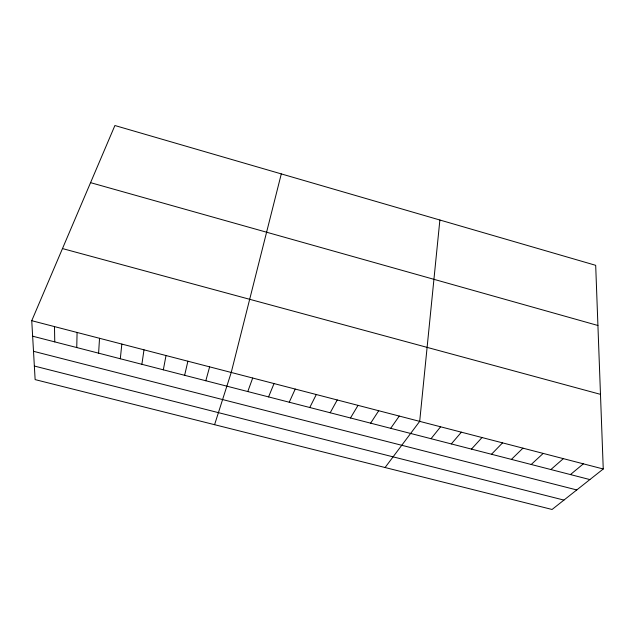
<?xml version="1.0" encoding="UTF-8"?>
<svg xmlns="http://www.w3.org/2000/svg" width="635" height="635" viewBox="0 0 635 635"><rect width="100%" height="100%" fill="white"/><g stroke="black" fill="none" stroke-linecap="round" stroke-linejoin="round"><path stroke-width="0.95" d="M76.748 347.543L77.081 332.462M98.6 353.163L99.528 338.288M439.88 220.02L419.687 421.362L385.08 467.527M120.309 358.751L121.833 344.075M141.883 364.307L143.994 349.822M163.33 369.824L166.013 355.536M184.634 375.301L187.889 361.212M281.297 173.903L231.235 372.459L214.582 424.688M205.811 380.754L209.629 366.855M247.785 391.549L252.698 378.031M268.573 396.899L274.034 383.572M31.75 320.699L114.903 125.524L595.686 265.319L603.25 468.995L552.069 509.476L35.131 379.611L31.75 320.699L603.25 468.995M289.235 402.217L295.227 389.072M309.777 407.503L316.293 394.533M330.192 412.758L337.233 399.971M350.48 417.981L358.037 405.368M370.649 423.164L378.714 410.734M390.692 428.323L399.264 416.068M431.03 438.706L440.595 426.791M451.31 443.921L461.375 432.181M471.464 449.112L482.021 437.539M491.506 454.263L502.547 442.865M511.413 459.391L522.938 448.159M531.209 464.479L543.203 453.414M550.878 469.543L563.34 458.645M570.436 474.575L583.359 463.836M34.353 366.046L563.928 500.094M33.504 351.306L576.763 489.942M32.639 336.193L589.875 479.576M62.476 248.571L600.48 394.351M90.567 182.658L597.924 325.493M54.491 326.596L54.761 341.884"/></g></svg>
